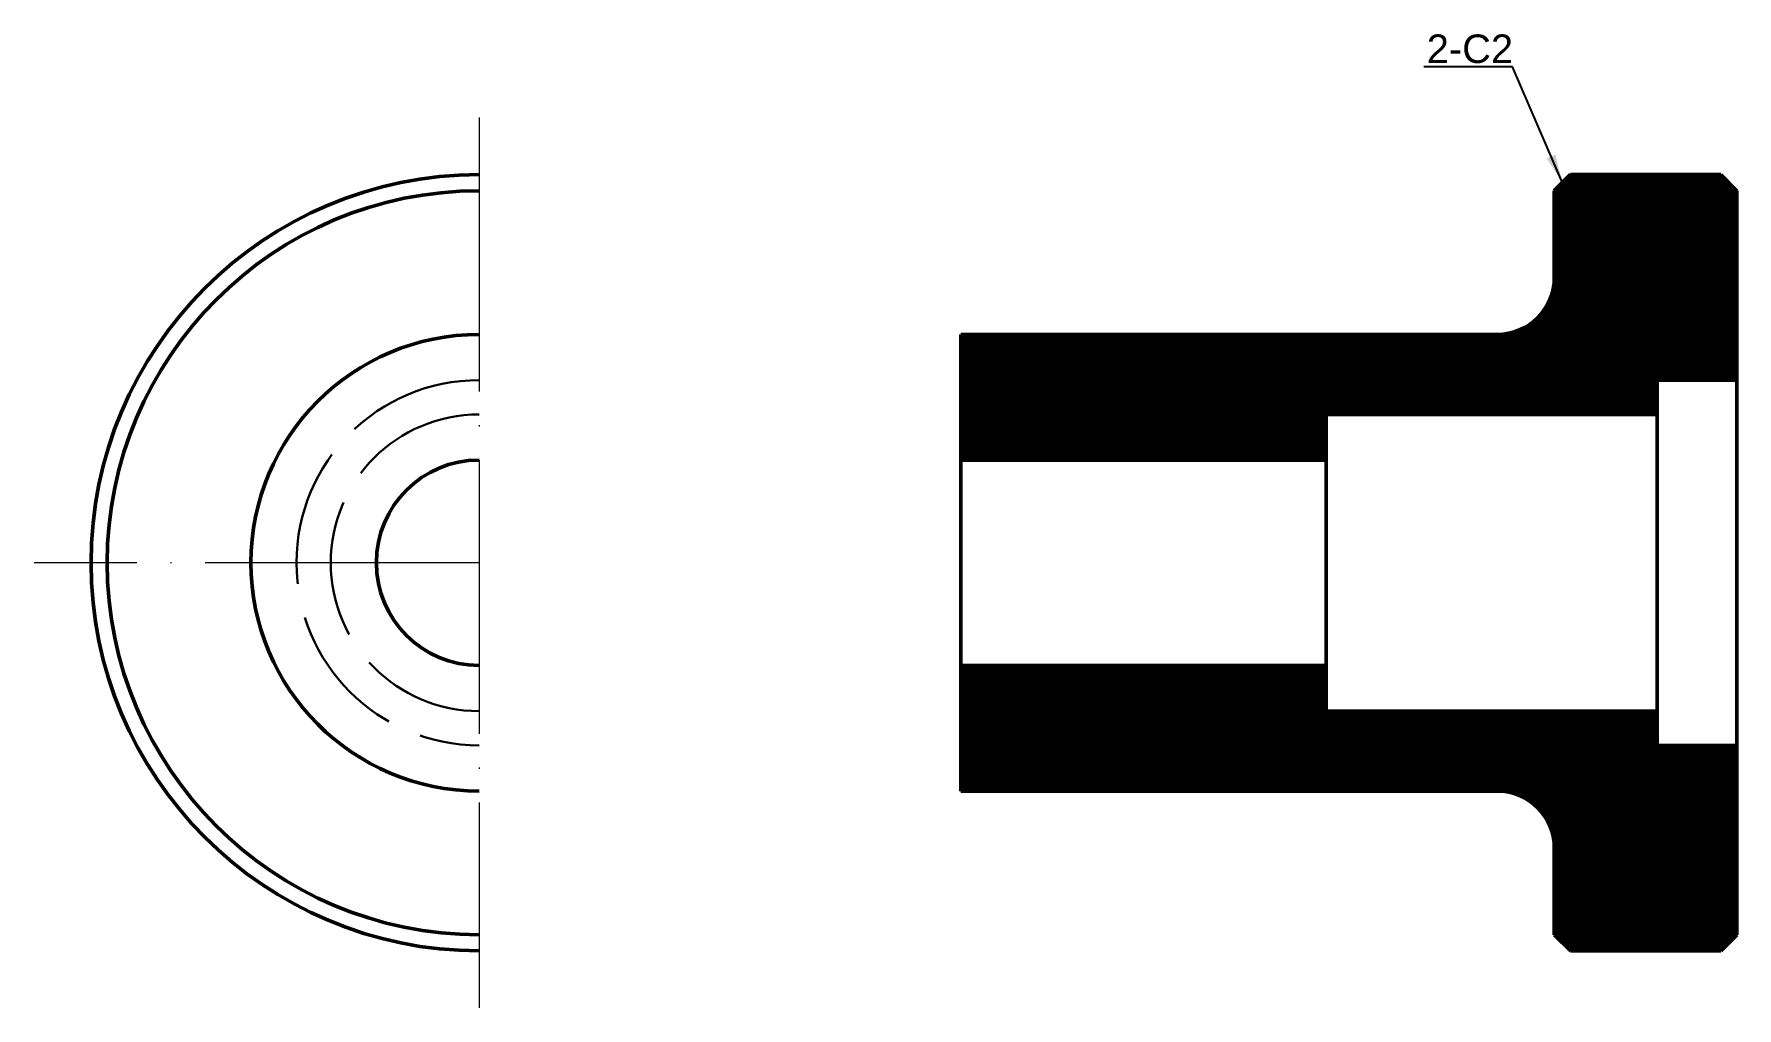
# Model space of a CAD drawing. Header units: millimetres. Extents: x 512 to 661, y 140 to 225.
import ezdxf

# ---------------------------------------------------------------- set-up
doc = ezdxf.new("R2010")
doc.units = ezdxf.units.MM
doc.linetypes.add('ACAD_ISO02W100', pattern=[15, 12, -3])
doc.linetypes.add('ACAD_ISO04W100', pattern=[30, 24, -2.95, 0.1, -2.95])
for name, color, linetype, lineweight, true_color in [('Contornos Ocultos', 252, 'ACAD_ISO02W100', 30, 0xa0a0a4), ('Contornos Visibles', 7, 'Continuous', 50, 0xffffff), ('Cotas', 1, 'Continuous', 20, 0xff0000), ('Ejes de revolución', 6, 'ACAD_ISO04W100', 20, 0xff00ff)]:
    doc.layers.add(name, color=color, linetype=linetype, lineweight=lineweight, true_color=true_color)
doc.styles.get("Standard").update_dxf_attribs({"font": ''})
doc.styles.add('textstyle0', font='')
doc.styles.get('Standard').set_extended_font_data('txt')
doc.styles.get('textstyle0').set_extended_font_data('Arial')
doc.dimstyles.get("Standard").update_dxf_attribs({"dimtxt": 2.5, "dimasz": 2.5, "dimexe": 1.25, "dimexo": 0.625, "dimtad": 1, "dimtxsty": 'Standard', "dimcen": 2.5, "dimadec": 0, "dimazin": 0, "dimtfac": 1, "dimtmove": 0, "dimatfit": 3, "dimfxl": 1, "dimarcsym": 0})
pattern_1 = [(45, (0, 0), (-0.088388348, 0.088388348), [])]

msp = doc.modelspace()

# ---------------------------------------------------------------- hatches: boundary and pattern name
at = {"layer": 'Contornos Ocultos'}
h = msp.add_hatch(dxfattribs=at)
h.set_pattern_fill('ANSI31', color=256, style=0)
h.set_pattern_definition(pattern_1)
edge = h.paths.add_edge_path()
edge.add_line((653.97, 194.83), (653.97, 191.83))
edge.add_line((653.97, 191.83), (624.97, 191.83))
edge.add_line((624.97, 191.83), (624.97, 187.83))
edge.add_line((624.97, 187.83), (592.97, 187.83))
edge.add_line((592.97, 187.83), (592.97, 198.83))
edge.add_line((592.97, 198.83), (639.97, 198.83))
edge.add_arc((639.97, 203.83), 5, 270, 0)
edge.add_line((644.97, 203.83), (644.97, 211.41))
edge.add_line((644.97, 211.41), (646.39, 212.83))
edge.add_line((646.39, 212.83), (659.56, 212.83))
edge.add_line((659.56, 212.83), (660.97, 211.41))
edge.add_line((660.97, 211.41), (660.97, 194.83))
edge.add_line((660.97, 194.83), (653.97, 194.83))
h = msp.add_hatch(dxfattribs=at)
h.set_pattern_fill('ANSI31', color=256, style=0)
h.set_pattern_definition(pattern_1)
edge = h.paths.add_edge_path()
edge.add_line((624.97, 169.83), (624.97, 165.83))
edge.add_line((624.97, 165.83), (653.97, 165.83))
edge.add_line((653.97, 165.83), (653.97, 162.83))
edge.add_line((653.97, 162.83), (660.97, 162.83))
edge.add_line((660.97, 162.83), (660.97, 146.24))
edge.add_line((660.97, 146.24), (659.56, 144.83))
edge.add_line((659.56, 144.83), (646.39, 144.83))
edge.add_line((646.39, 144.83), (644.97, 146.24))
edge.add_line((644.97, 146.24), (644.97, 153.83))
edge.add_arc((639.97, 153.83), 5, 0, 90)
edge.add_line((639.97, 158.83), (592.97, 158.83))
edge.add_line((592.97, 158.83), (592.97, 169.83))
edge.add_line((592.97, 169.83), (624.97, 169.83))

# ---------------------------------------------------------------- linework, layer by layer
for radius in [16, 13]:
    msp.add_arc((550.75, 178.83), radius, 90, 270, dxfattribs=at)
at = {"layer": 'Contornos Visibles'}
for p, q in [((644.97, 211.41), (646.39, 212.83)), ((646.39, 212.83), (659.56, 212.83)), ((659.56, 212.83), (660.97, 211.41)), ((644.97, 203.83), (644.97, 211.41)), ((660.97, 194.83), (660.97, 211.41)), ((592.97, 187.83), (592.97, 198.83)), ((592.97, 198.83), (639.97, 198.83)), ((653.97, 194.83), (660.97, 194.83)), ((653.97, 194.83), (653.97, 191.83)), ((660.97, 162.83), (660.97, 194.83)), ((624.97, 191.83), (653.97, 191.83)), ((624.97, 191.83), (624.97, 187.83)), ((653.97, 191.83), (653.97, 165.83)), ((624.97, 187.83), (592.97, 187.83)), ((592.97, 169.83), (592.97, 187.83)), ((624.97, 187.83), (624.97, 169.83)), ((624.97, 169.83), (592.97, 169.83)), ((592.97, 158.83), (592.97, 169.83)), ((624.97, 169.83), (624.97, 165.83)), ((624.97, 165.83), (653.97, 165.83)), ((653.97, 165.83), (653.97, 162.83)), ((653.97, 162.83), (660.97, 162.83)), ((660.97, 146.24), (660.97, 162.83)), ((592.97, 158.83), (639.97, 158.83)), ((644.97, 153.83), (644.97, 146.24)), ((644.97, 146.24), (646.39, 144.83)), ((659.56, 144.83), (660.97, 146.24)), ((646.39, 144.83), (659.56, 144.83))]:
    msp.add_line(p, q, dxfattribs=at)
for centre, radius, start, end in [((550.75, 178.83), 34, 90, 270), ((550.75, 178.83), 32.59, 90, 270), ((639.97, 203.83), 5, 270, 0), ((550.75, 178.83), 20, 90, 270), ((550.75, 178.83), 9, 90, 270), ((639.97, 153.83), 5, 0, 90)]:
    msp.add_arc(centre, radius, start, end, dxfattribs=at)
at = {"layer": 'Ejes de revolución'}
for p, q in [((550.75, 217.83), (550.75, 139.83)), ((550.75, 178.83), (511.75, 178.83))]:
    msp.add_line(p, q, dxfattribs=at)

# ---------------------------------------------------------------- texts
at = {"layer": 'Cotas', "insert": (633.79, 225.11), "char_height": 2.5, "attachment_point": 1, "style": 'textstyle0'}
msp.add_mtext('2-C2', dxfattribs=at)

# ---------------------------------------------------------------- leaders
at = {"layer": 'Cotas'}
msp.add_leader([(645.68, 212.12), (641.31, 222.28), (633.54, 222.28)], dimstyle='Standard', override={"dimscale": 1}, dxfattribs=at)

doc.saveas('drawing.dxf')
